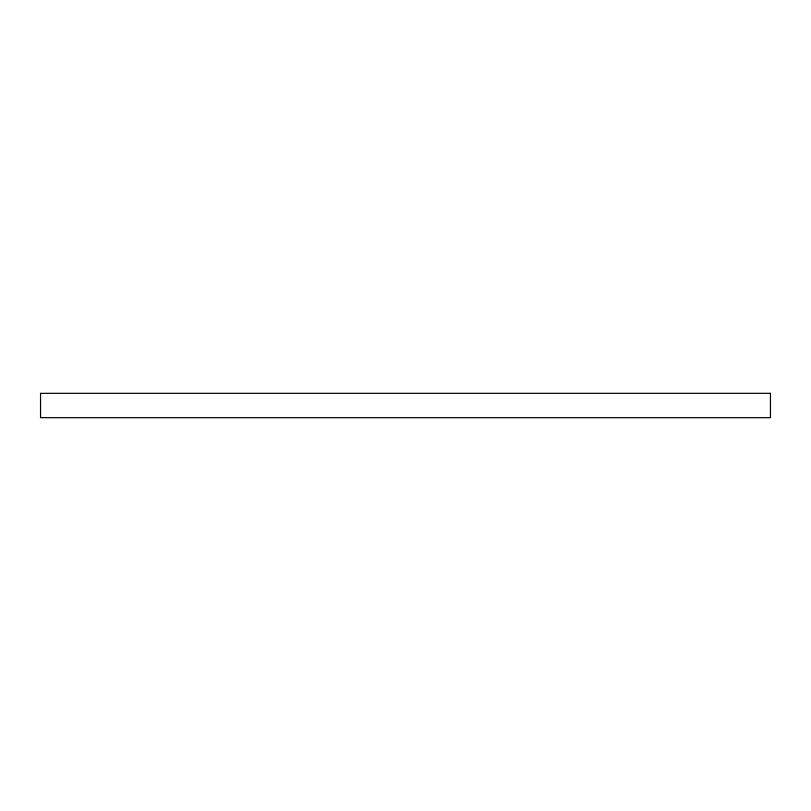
<?xml version="1.0" encoding="UTF-8"?>
<svg xmlns="http://www.w3.org/2000/svg" width="811" height="811" viewBox="0 0 811 811"><rect width="100%" height="100%" fill="white"/><g stroke="black" fill="none" stroke-linecap="round" stroke-linejoin="round"><path stroke-width="1.22" d="M770.45 393.335L40.55 393.335L40.55 417.665L770.45 417.665L770.45 393.335"/></g></svg>
